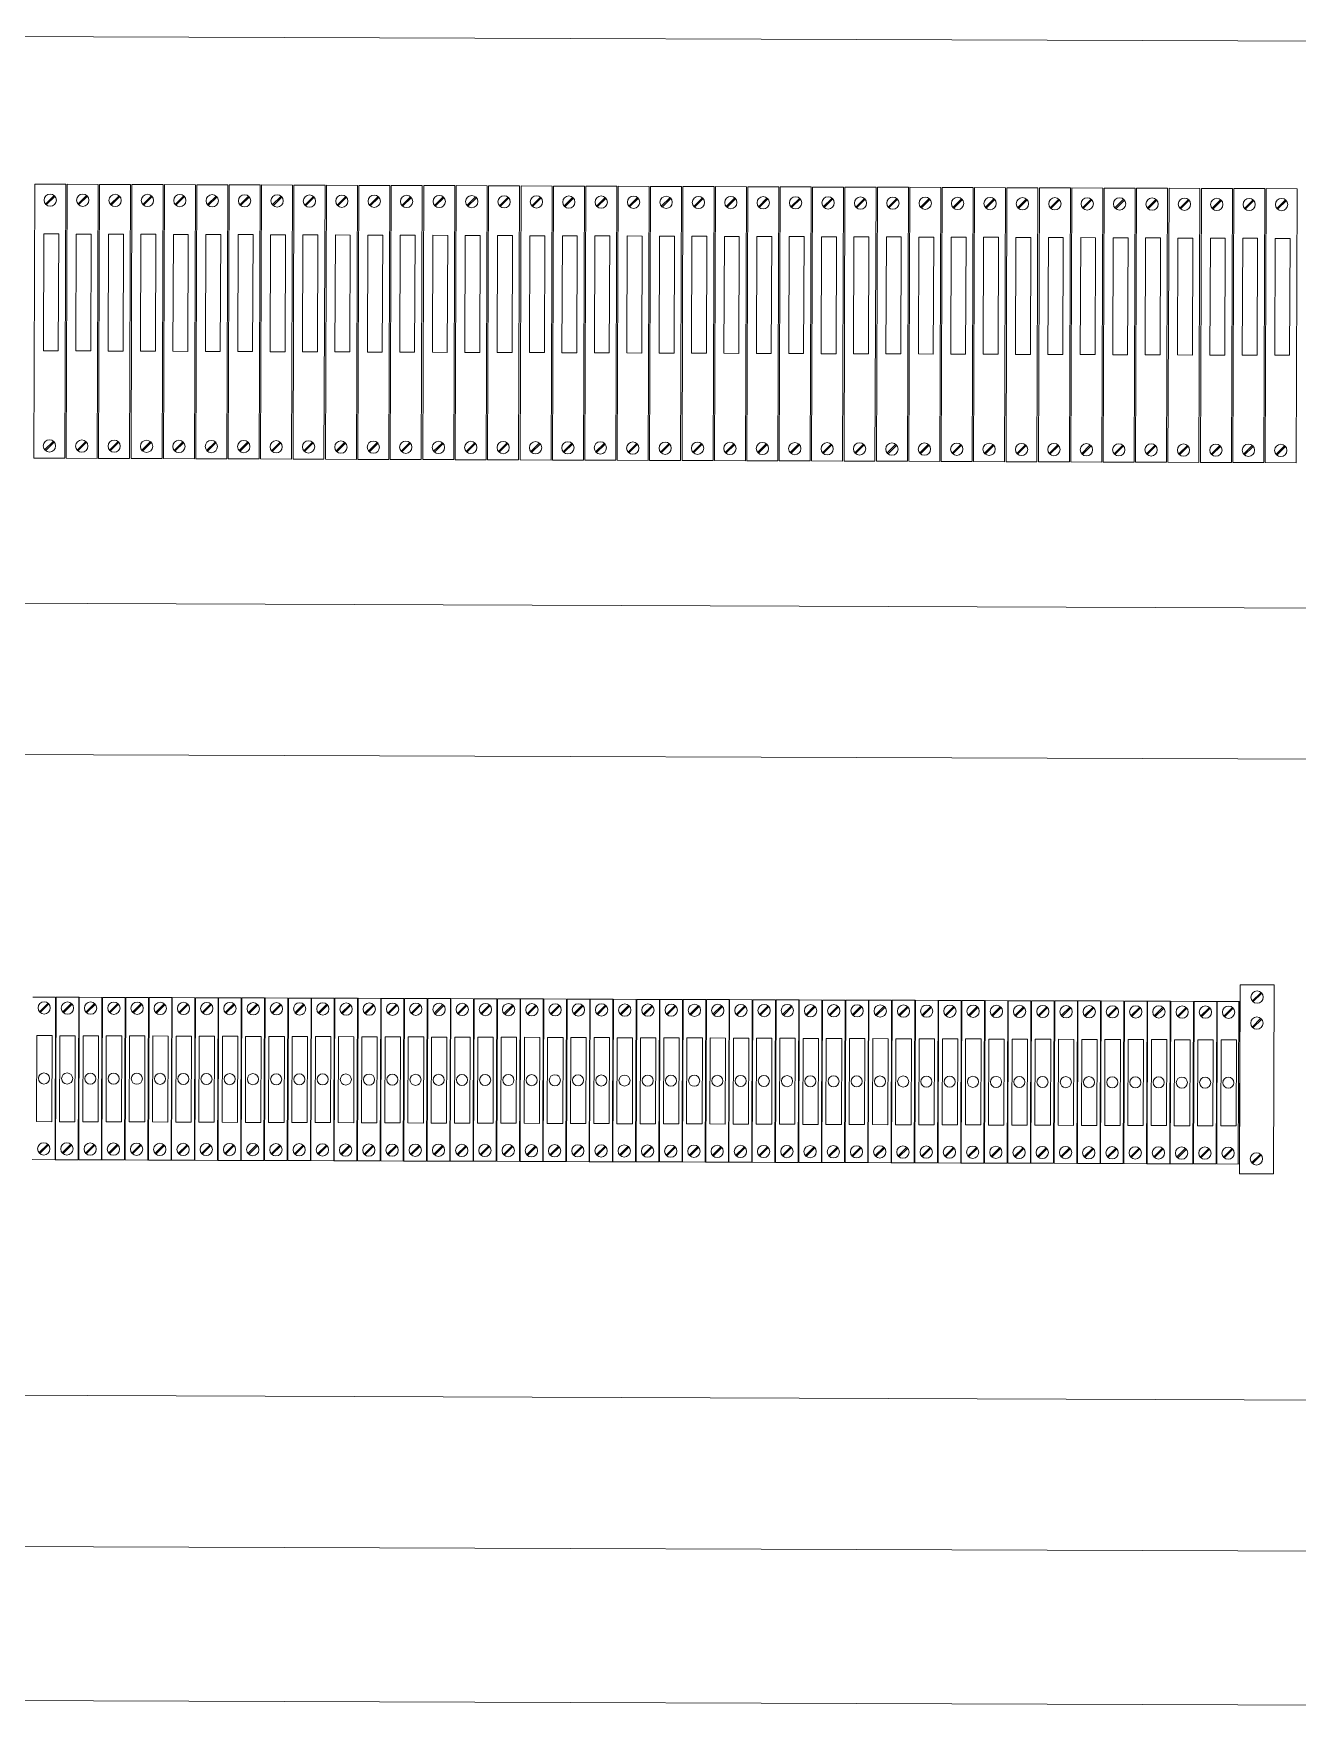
# Model space of a CAD drawing. Header units: millimetres. Extents: x 32721 to 103787, y 57624 to 127312.
# Drawn here: x 37923.9 to 38092.8, y 65146.8 to 65371.6 of the extents above; entities that cross this region are included whole.
import ezdxf

# ---------------------------------------------------------------- set-up
doc = ezdxf.new("R2010")
doc.units = ezdxf.units.MM
doc.header["$LTSCALE"] = 10
doc.layers.add('1轮廓实线层', color=7, linetype='Continuous', lineweight=18)

msp = doc.modelspace()

# ---------------------------------------------------------------- linework, layer by layer
at = {"layer": '1轮廓实线层'}
for p, q in [((38192.15, 65370.2), (37816.41, 65371.55)), ((37816.41, 65371.55), (38394.82, 65369.46)), ((38191.87, 65294.38), (37816.13, 65295.74)), ((38394.54, 65293.65), (37816.13, 65295.74)), ((38191.8, 65274.17), (37816.06, 65275.52)), ((37816.06, 65275.52), (38394.47, 65273.44)), ((38394.16, 65187.75), (37815.75, 65189.84)), ((38413.8, 65167.47), (37795.97, 65169.7)), ((37771.24, 65149.2), (38438.38, 65146.79))]:
    msp.add_line(p, q, dxfattribs=at)
at = {"layer": '1轮廓实线层', "lineweight": 13}
for p, q in [((37924.04, 65351.42), (37923.91, 65314.78)), ((37928.18, 65351.4), (37924.04, 65351.42)), ((37925.47, 65348.76), (37926.64, 65349.91)), ((37925.57, 65348.65), (37926.74, 65349.81)), ((37928.05, 65314.76), (37928.18, 65351.4)), ((37928.37, 65351.4), (37928.24, 65314.76)), ((37932.52, 65351.39), (37928.37, 65351.4)), ((37929.8, 65348.74), (37930.97, 65349.9)), ((37929.9, 65348.64), (37931.07, 65349.8)), ((37932.38, 65314.75), (37932.52, 65351.39)), ((37932.7, 65351.39), (37932.57, 65314.75)), ((37936.85, 65351.37), (37932.7, 65351.39)), ((37934.13, 65348.72), (37935.3, 65349.88)), ((37934.24, 65348.62), (37935.4, 65349.78)), ((37936.71, 65314.73), (37936.85, 65351.37)), ((37937.03, 65351.37), (37936.9, 65314.73)), ((37941.18, 65351.36), (37937.03, 65351.37)), ((37938.47, 65348.71), (37939.63, 65349.87)), ((37938.57, 65348.61), (37939.73, 65349.76)), ((37941.05, 65314.72), (37941.18, 65351.36)), ((37941.37, 65351.36), (37941.23, 65314.72)), ((37945.51, 65351.34), (37941.37, 65351.36)), ((37942.8, 65348.69), (37943.96, 65349.85)), ((37942.9, 65348.59), (37944.06, 65349.75)), ((37945.38, 65314.7), (37945.51, 65351.34)), ((37945.7, 65351.34), (37945.57, 65314.7)), ((37949.84, 65351.33), (37945.7, 65351.34)), ((37947.13, 65348.68), (37948.29, 65349.83)), ((37947.23, 65348.58), (37948.4, 65349.73)), ((37949.71, 65314.68), (37949.84, 65351.33)), ((37950.03, 65351.33), (37949.9, 65314.68)), ((37954.17, 65351.31), (37950.03, 65351.33)), ((37951.46, 65348.66), (37952.63, 65349.82)), ((37951.56, 65348.56), (37952.73, 65349.72)), ((37954.04, 65314.67), (37954.17, 65351.31)), ((37954.36, 65351.31), (37954.23, 65314.67)), ((37958.51, 65351.3), (37954.36, 65351.31)), ((37955.79, 65348.65), (37956.96, 65349.8)), ((37955.89, 65348.54), (37957.06, 65349.7)), ((37958.37, 65314.65), (37958.51, 65351.3)), ((37958.69, 65351.29), (37958.56, 65314.65)), ((37962.84, 65351.28), (37958.69, 65351.29)), ((37960.12, 65348.63), (37961.29, 65349.79)), ((37960.22, 65348.53), (37961.39, 65349.69)), ((37962.7, 65314.64), (37962.84, 65351.28)), ((37963.02, 65351.28), (37962.89, 65314.64)), ((37967.17, 65351.26), (37963.02, 65351.28)), ((37964.45, 65348.61), (37965.62, 65349.77)), ((37964.56, 65348.51), (37965.72, 65349.67)), ((37967.04, 65314.62), (37967.17, 65351.26)), ((37967.36, 65351.26), (37967.22, 65314.62)), ((37971.5, 65351.25), (37967.36, 65351.26)), ((37968.79, 65348.6), (37969.95, 65349.76)), ((37968.89, 65348.5), (37970.05, 65349.65)), ((37971.37, 65314.61), (37971.5, 65351.25)), ((37971.69, 65351.25), (37971.55, 65314.61)), ((37975.83, 65351.23), (37971.69, 65351.25)), ((37973.12, 65348.58), (37974.28, 65349.74)), ((37973.22, 65348.48), (37974.39, 65349.64)), ((37975.7, 65314.59), (37975.83, 65351.23)), ((37976.05, 65351.23), (37975.92, 65314.59)), ((37980.2, 65351.22), (37976.05, 65351.23)), ((37977.48, 65348.57), (37978.65, 65349.73)), ((37977.58, 65348.47), (37978.75, 65349.62)), ((37980.06, 65314.58), (37980.2, 65351.22)), ((37980.38, 65351.22), (37980.25, 65314.57)), ((37984.53, 65351.2), (37980.38, 65351.22)), ((37981.81, 65348.55), (37982.98, 65349.71)), ((37981.91, 65348.45), (37983.08, 65349.61)), ((37984.39, 65314.56), (37984.53, 65351.2)), ((37984.71, 65351.2), (37984.58, 65314.56)), ((37988.86, 65351.19), (37984.71, 65351.2)), ((37986.15, 65348.54), (37987.31, 65349.69)), ((37986.25, 65348.43), (37987.41, 65349.59)), ((37988.73, 65314.54), (37988.86, 65351.19)), ((37989.05, 65351.19), (37988.91, 65314.54)), ((37993.19, 65351.17), (37989.05, 65351.19)), ((37990.48, 65348.52), (37991.64, 65349.68)), ((37990.58, 65348.42), (37991.74, 65349.58)), ((37993.06, 65314.53), (37993.19, 65351.17)), ((37993.38, 65351.17), (37993.24, 65314.53)), ((37997.52, 65351.15), (37993.38, 65351.17)), ((37994.81, 65348.51), (37995.97, 65349.66)), ((37994.91, 65348.4), (37996.08, 65349.56)), ((37997.39, 65314.51), (37997.52, 65351.15)), ((37997.71, 65351.15), (37997.58, 65314.51)), ((38001.85, 65351.14), (37997.71, 65351.15)), ((37999.14, 65348.49), (38000.31, 65349.65)), ((37999.24, 65348.39), (38000.41, 65349.54)), ((38001.72, 65314.5), (38001.85, 65351.14)), ((38002.04, 65351.14), (38001.91, 65314.5)), ((38006.18, 65351.12), (38002.04, 65351.14)), ((38003.47, 65348.47), (38004.64, 65349.63)), ((38003.57, 65348.37), (38004.74, 65349.53)), ((38006.05, 65314.48), (38006.18, 65351.12)), ((38006.37, 65351.12), (38006.24, 65314.48)), ((38010.52, 65351.11), (38006.37, 65351.12)), ((38007.8, 65348.46), (38008.97, 65349.62)), ((38007.9, 65348.36), (38009.07, 65349.51)), ((38010.38, 65314.47), (38010.52, 65351.11)), ((38010.7, 65351.11), (38010.57, 65314.46)), ((38014.85, 65351.09), (38010.7, 65351.11)), ((38012.13, 65348.44), (38013.3, 65349.6)), ((38012.24, 65348.34), (38013.4, 65349.5)), ((38014.72, 65314.45), (38014.85, 65351.09)), ((38015.04, 65351.09), (38014.9, 65314.45)), ((38019.18, 65351.08), (38015.04, 65351.09)), ((38016.47, 65348.43), (38017.63, 65349.58)), ((38016.57, 65348.32), (38017.73, 65349.48)), ((38019.05, 65314.43), (38019.18, 65351.08)), ((38019.37, 65351.08), (38019.23, 65314.43)), ((38023.51, 65351.06), (38019.37, 65351.08)), ((38020.8, 65348.41), (38021.96, 65349.57)), ((38020.9, 65348.31), (38022.06, 65349.47)), ((38023.38, 65314.42), (38023.51, 65351.06)), ((38023.7, 65351.06), (38023.57, 65314.42)), ((38027.84, 65351.05), (38023.7, 65351.06)), ((38025.13, 65348.4), (38026.3, 65349.55)), ((38025.23, 65348.29), (38026.4, 65349.45)), ((38027.71, 65314.4), (38027.84, 65351.05)), ((38028.03, 65351.04), (38027.9, 65314.4)), ((38032.17, 65351.03), (38028.03, 65351.04)), ((38029.46, 65348.38), (38030.63, 65349.54)), ((38032.04, 65314.39), (38032.17, 65351.03)), ((38032.36, 65351.03), (38032.23, 65314.39)), ((38036.51, 65351.01), (38032.36, 65351.03)), ((38033.79, 65348.36), (38034.96, 65349.52)), ((38036.37, 65314.37), (38036.51, 65351.01)), ((38036.69, 65351.01), (38036.56, 65314.37)), ((38040.84, 65351), (38036.69, 65351.01)), ((38038.12, 65348.35), (38039.29, 65349.51)), ((38040.7, 65314.36), (38040.84, 65351)), ((38041.02, 65351), (38040.89, 65314.36)), ((38045.17, 65350.98), (38041.02, 65351)), ((38042.46, 65348.33), (38043.62, 65349.49)), ((38045.04, 65314.34), (38045.17, 65350.98)), ((38045.36, 65350.98), (38045.22, 65314.34)), ((38049.5, 65350.97), (38045.36, 65350.98)), ((38046.79, 65348.32), (38047.95, 65349.47)), ((38049.37, 65314.32), (38049.5, 65350.97)), ((38049.69, 65350.97), (38049.56, 65314.32)), ((38053.83, 65350.95), (38049.69, 65350.97)), ((38051.12, 65348.3), (38052.28, 65349.46)), ((38053.7, 65314.31), (38053.83, 65350.95)), ((38054.02, 65350.95), (38053.89, 65314.31)), ((38058.16, 65350.94), (38054.02, 65350.95)), ((38055.45, 65348.29), (38056.62, 65349.44)), ((38058.03, 65314.29), (38058.16, 65350.94)), ((38058.35, 65350.94), (38058.22, 65314.29)), ((38062.5, 65350.92), (38058.35, 65350.94)), ((38062.36, 65314.28), (38062.5, 65350.92)), ((38062.68, 65350.92), (38062.55, 65314.28)), ((38066.83, 65350.9), (38062.68, 65350.92)), ((38066.69, 65314.26), (38066.83, 65350.9)), ((38067.01, 65350.9), (38066.88, 65314.26)), ((38071.16, 65350.89), (38067.01, 65350.9)), ((38071.03, 65314.25), (38071.16, 65350.89)), ((38071.35, 65350.89), (38071.21, 65314.25)), ((38075.49, 65350.87), (38071.35, 65350.89)), ((38075.36, 65314.23), (38075.49, 65350.87)), ((38075.68, 65350.87), (38075.54, 65314.23)), ((38079.82, 65350.86), (38075.68, 65350.87)), ((38079.69, 65314.22), (38079.82, 65350.86)), ((38080.01, 65350.86), (38079.88, 65314.21)), ((38084.15, 65350.84), (38080.01, 65350.86)), ((38084.02, 65314.2), (38084.15, 65350.84)), ((38084.34, 65350.84), (38084.21, 65314.2)), ((38088.48, 65350.83), (38084.34, 65350.84)), ((38088.35, 65314.18), (38088.48, 65350.83)), ((38088.67, 65350.83), (38088.54, 65314.18)), ((38092.82, 65350.81), (38088.67, 65350.83)), ((38092.68, 65314.17), (38092.82, 65350.81)), ((38029.56, 65348.28), (38030.73, 65349.44)), ((38033.89, 65348.26), (38035.06, 65349.42)), ((38038.23, 65348.25), (38039.39, 65349.4)), ((38042.56, 65348.23), (38043.72, 65349.39)), ((38046.89, 65348.22), (38048.05, 65349.37)), ((38051.22, 65348.2), (38052.39, 65349.36)), ((38055.55, 65348.18), (38056.72, 65349.34)), ((38059.78, 65348.27), (38060.95, 65349.43)), ((38059.88, 65348.17), (38061.05, 65349.33)), ((38064.11, 65348.26), (38065.28, 65349.41)), ((38064.21, 65348.15), (38065.38, 65349.31)), ((38068.45, 65348.24), (38069.61, 65349.4)), ((38068.55, 65348.14), (38069.71, 65349.29)), ((38072.78, 65348.22), (38073.94, 65349.38)), ((38072.88, 65348.12), (38074.04, 65349.28)), ((38077.11, 65348.21), (38078.27, 65349.37)), ((38077.21, 65348.11), (38078.38, 65349.26)), ((38081.44, 65348.19), (38082.61, 65349.35)), ((38081.54, 65348.09), (38082.71, 65349.25)), ((38085.77, 65348.18), (38086.94, 65349.33)), ((38085.87, 65348.07), (38087.04, 65349.23)), ((38090.1, 65348.16), (38091.27, 65349.32)), ((38090.2, 65348.06), (38091.37, 65349.22)), ((37925.35, 65315.88), (37926.52, 65317.04)), ((37925.45, 65315.78), (37926.62, 65316.94)), ((37929.68, 65315.87), (37930.85, 65317.02)), ((37929.79, 65315.77), (37930.95, 65316.92)), ((37934.02, 65315.85), (37935.18, 65317.01)), ((37934.12, 65315.75), (37935.28, 65316.91)), ((37938.35, 65315.84), (37939.51, 65316.99)), ((37938.45, 65315.73), (37939.61, 65316.89)), ((37942.68, 65315.82), (37943.84, 65316.98)), ((37942.78, 65315.72), (37943.95, 65316.88)), ((37947.01, 65315.81), (37948.18, 65316.96)), ((37947.11, 65315.7), (37948.28, 65316.86)), ((37951.34, 65315.79), (37952.51, 65316.95)), ((37951.44, 65315.69), (37952.61, 65316.84)), ((37955.67, 65315.77), (37956.84, 65316.93)), ((37955.77, 65315.67), (37956.94, 65316.83)), ((37960, 65315.76), (37961.17, 65316.92)), ((37960.11, 65315.66), (37961.27, 65316.81)), ((37964.34, 65315.74), (37965.5, 65316.9)), ((37964.44, 65315.64), (37965.6, 65316.8)), ((37968.67, 65315.73), (37969.83, 65316.88)), ((37968.77, 65315.62), (37969.94, 65316.78)), ((37973, 65315.71), (37974.17, 65316.87)), ((37973.1, 65315.61), (37974.27, 65316.77)), ((37977.36, 65315.7), (37978.53, 65316.85)), ((37977.46, 65315.59), (37978.63, 65316.75)), ((37981.69, 65315.68), (37982.86, 65316.84)), ((37981.8, 65315.58), (37982.96, 65316.73)), ((37986.03, 65315.66), (37987.19, 65316.82)), ((37986.13, 65315.56), (37987.29, 65316.72)), ((37990.36, 65315.65), (37991.52, 65316.81)), ((37990.46, 65315.55), (37991.63, 65316.7)), ((37994.69, 65315.63), (37995.86, 65316.79)), ((37994.79, 65315.53), (37995.96, 65316.69)), ((37999.02, 65315.62), (38000.19, 65316.77)), ((37999.12, 65315.52), (38000.29, 65316.67)), ((38003.35, 65315.6), (38004.52, 65316.76)), ((38003.45, 65315.5), (38004.62, 65316.66)), ((38007.68, 65315.59), (38008.85, 65316.74)), ((38007.79, 65315.48), (38008.95, 65316.64)), ((38012.02, 65315.57), (38013.18, 65316.73)), ((38012.12, 65315.47), (38013.28, 65316.63)), ((38016.35, 65315.55), (38017.51, 65316.71)), ((38016.45, 65315.45), (38017.61, 65316.61)), ((38020.68, 65315.54), (38021.84, 65316.7)), ((38020.78, 65315.44), (38021.95, 65316.59)), ((38025.01, 65315.52), (38026.18, 65316.68)), ((38025.11, 65315.42), (38026.28, 65316.58)), ((38029.34, 65315.51), (38030.51, 65316.67)), ((38029.44, 65315.41), (38030.61, 65316.56)), ((38033.67, 65315.49), (38034.84, 65316.65)), ((38033.78, 65315.39), (38034.94, 65316.55)), ((38038.01, 65315.48), (38039.17, 65316.63)), ((38038.11, 65315.37), (38039.27, 65316.53)), ((38042.34, 65315.46), (38043.5, 65316.62)), ((38042.44, 65315.36), (38043.6, 65316.52)), ((38046.67, 65315.45), (38047.83, 65316.6)), ((38046.77, 65315.34), (38047.94, 65316.5)), ((38051, 65315.43), (38052.17, 65316.59)), ((38051.1, 65315.33), (38052.27, 65316.48)), ((38055.33, 65315.41), (38056.5, 65316.57)), ((38055.43, 65315.31), (38056.6, 65316.47)), ((38059.66, 65315.4), (38060.83, 65316.56)), ((38059.76, 65315.3), (38060.93, 65316.45)), ((38063.99, 65315.38), (38065.16, 65316.54)), ((38064.1, 65315.28), (38065.26, 65316.44)), ((38068.33, 65315.37), (38069.49, 65316.52)), ((38068.43, 65315.26), (38069.59, 65316.42)), ((38072.66, 65315.35), (38073.82, 65316.51)), ((38072.76, 65315.25), (38073.93, 65316.41)), ((38076.99, 65315.34), (38078.16, 65316.49)), ((38077.09, 65315.23), (38078.26, 65316.39)), ((38081.32, 65315.32), (38082.49, 65316.48)), ((38081.42, 65315.22), (38082.59, 65316.38)), ((38085.65, 65315.3), (38086.82, 65316.46)), ((38085.75, 65315.2), (38086.92, 65316.36)), ((38089.98, 65315.29), (38091.15, 65316.45)), ((38090.09, 65315.19), (38091.25, 65316.34)), ((37923.91, 65314.78), (37928.05, 65314.76)), ((37928.24, 65314.76), (37932.38, 65314.75)), ((37932.57, 65314.75), (37936.71, 65314.73)), ((37936.9, 65314.73), (37941.05, 65314.72)), ((37941.23, 65314.72), (37945.38, 65314.7)), ((37945.57, 65314.7), (37949.71, 65314.68)), ((37949.9, 65314.68), (37954.04, 65314.67)), ((37954.23, 65314.67), (37958.37, 65314.65)), ((37958.56, 65314.65), (37962.7, 65314.64)), ((37962.89, 65314.64), (37967.04, 65314.62)), ((37967.22, 65314.62), (37971.37, 65314.61)), ((37971.55, 65314.61), (37975.7, 65314.59)), ((37975.92, 65314.59), (37980.06, 65314.58)), ((37980.25, 65314.57), (37984.39, 65314.56)), ((37984.58, 65314.56), (37988.73, 65314.54)), ((37988.91, 65314.54), (37993.06, 65314.53)), ((37993.24, 65314.53), (37997.39, 65314.51)), ((37997.58, 65314.51), (38001.72, 65314.5)), ((38001.91, 65314.5), (38006.05, 65314.48)), ((38006.24, 65314.48), (38010.38, 65314.47)), ((38010.57, 65314.46), (38014.72, 65314.45)), ((38014.9, 65314.45), (38019.05, 65314.43)), ((38019.23, 65314.43), (38023.38, 65314.42)), ((38023.57, 65314.42), (38027.71, 65314.4)), ((38027.9, 65314.4), (38032.04, 65314.39)), ((38032.23, 65314.39), (38036.37, 65314.37)), ((38036.56, 65314.37), (38040.7, 65314.36)), ((38040.89, 65314.36), (38045.04, 65314.34)), ((38045.22, 65314.34), (38049.37, 65314.32)), ((38049.56, 65314.32), (38053.7, 65314.31)), ((38053.89, 65314.31), (38058.03, 65314.29)), ((38058.22, 65314.29), (38062.36, 65314.28)), ((38062.55, 65314.28), (38066.69, 65314.26)), ((38066.88, 65314.26), (38071.03, 65314.25)), ((38071.21, 65314.25), (38075.36, 65314.23)), ((38075.54, 65314.23), (38079.69, 65314.22)), ((38079.88, 65314.21), (38084.02, 65314.2)), ((38084.21, 65314.2), (38088.35, 65314.18)), ((38088.54, 65314.18), (38092.68, 65314.17)), ((38085.09, 65219.07), (38085.18, 65244.34)), ((38085.18, 65244.34), (38089.73, 65244.33)), ((38089.73, 65244.33), (38089.64, 65219.06)), ((37923.78, 65242.71), (37926.81, 65242.69)), ((37924.66, 65240.73), (37925.83, 65241.89)), ((37924.76, 65240.63), (37925.93, 65241.79)), ((37926.81, 65242.69), (37926.74, 65220.96)), ((37926.81, 65220.96), (37926.89, 65242.69)), ((37926.89, 65242.69), (37929.92, 65242.68)), ((37927.77, 65240.72), (37928.93, 65241.88)), ((37927.87, 65240.62), (37929.03, 65241.77)), ((37929.92, 65242.68), (37929.84, 65220.95)), ((37929.91, 65220.95), (37929.99, 65242.68)), ((37929.99, 65242.68), (37933.02, 65242.67)), ((37930.87, 65240.71), (37932.04, 65241.87)), ((37930.97, 65240.61), (37932.14, 65241.76)), ((37933.02, 65242.67), (37932.95, 65220.94)), ((37933.02, 65220.94), (37933.1, 65242.67)), ((37933.1, 65242.67), (37936.13, 65242.66)), ((37933.98, 65240.7), (37935.14, 65241.85)), ((37934.08, 65240.59), (37935.24, 65241.75)), ((37936.13, 65242.66), (37936.05, 65220.93)), ((37936.12, 65220.93), (37936.2, 65242.66)), ((37936.2, 65242.66), (37939.23, 65242.65)), ((37937.08, 65240.69), (37938.25, 65241.84)), ((37937.18, 65240.58), (37938.35, 65241.74)), ((37939.23, 65242.65), (37939.16, 65220.92)), ((37939.23, 65220.92), (37939.31, 65242.65)), ((37939.31, 65242.65), (37942.34, 65242.64)), ((37940.19, 65240.67), (37941.35, 65241.83)), ((37940.29, 65240.57), (37941.45, 65241.73)), ((37942.34, 65242.64), (37942.26, 65220.91)), ((37942.33, 65220.91), (37942.41, 65242.64)), ((37942.41, 65242.64), (37945.44, 65242.63)), ((37943.29, 65240.66), (37944.46, 65241.82)), ((37943.39, 65240.56), (37944.56, 65241.72)), ((37945.44, 65242.63), (37945.37, 65220.89)), ((37945.44, 65220.89), (37945.52, 65242.63)), ((37945.52, 65242.63), (37948.55, 65242.62)), ((37946.4, 65240.65), (37947.56, 65241.81)), ((37946.5, 65240.55), (37947.66, 65241.71)), ((37948.55, 65242.62), (37948.47, 65220.88)), ((37948.54, 65220.88), (37948.62, 65242.62)), ((37948.62, 65242.62), (37951.65, 65242.6)), ((37949.5, 65240.64), (37950.67, 65241.8)), ((37949.6, 65240.54), (37950.77, 65241.7)), ((37951.65, 65242.6), (37951.58, 65220.87)), ((37951.65, 65220.87), (37951.73, 65242.6)), ((37951.73, 65242.6), (37954.76, 65242.59)), ((37952.61, 65240.63), (37953.77, 65241.79)), ((37952.71, 65240.53), (37953.87, 65241.68)), ((37954.76, 65242.59), (37954.68, 65220.86)), ((37954.75, 65220.86), (37954.83, 65242.59)), ((37954.83, 65242.59), (37957.86, 65242.58)), ((37955.71, 65240.62), (37956.88, 65241.78)), ((37955.81, 65240.52), (37956.98, 65241.67)), ((37957.86, 65242.58), (37957.79, 65220.85)), ((37957.86, 65220.85), (37957.94, 65242.58)), ((37957.94, 65242.58), (37960.97, 65242.57)), ((37958.81, 65240.61), (37959.98, 65241.76)), ((37958.92, 65240.5), (37960.08, 65241.66)), ((37960.97, 65242.57), (37960.89, 65220.84)), ((37960.96, 65220.84), (37961.04, 65242.57)), ((37960.96, 65220.84), (37961.04, 65242.57)), ((37961.04, 65242.57), (37964.07, 65242.56)), ((37961.92, 65240.6), (37963.09, 65241.75)), ((37962.02, 65240.49), (37963.19, 65241.65)), ((37964.07, 65242.56), (37964, 65220.83)), ((37964.07, 65220.83), (37964.15, 65242.56)), ((37964.15, 65242.56), (37967.18, 65242.55)), ((37965.02, 65240.58), (37966.19, 65241.74)), ((37965.13, 65240.48), (37966.29, 65241.64)), ((37967.18, 65242.55), (37967.1, 65220.82)), ((37967.17, 65220.82), (37967.25, 65242.55)), ((37967.25, 65242.55), (37970.28, 65242.54)), ((37968.13, 65240.57), (37969.3, 65241.73)), ((37968.23, 65240.47), (37969.4, 65241.63)), ((37970.28, 65242.54), (37970.21, 65220.8)), ((37970.28, 65220.8), (37970.36, 65242.54)), ((37970.36, 65242.54), (37973.39, 65242.53)), ((37971.23, 65240.56), (37972.4, 65241.72)), ((37971.34, 65240.46), (37972.5, 65241.62)), ((37973.39, 65242.53), (37973.31, 65220.79)), ((37973.38, 65220.79), (37973.46, 65242.53)), ((37973.46, 65242.53), (37976.49, 65242.51)), ((37974.34, 65240.55), (37975.51, 65241.71)), ((37974.44, 65240.45), (37975.61, 65241.61)), ((37976.49, 65242.51), (37976.42, 65220.78)), ((37976.49, 65220.78), (37976.57, 65242.51)), ((37976.57, 65242.51), (37979.6, 65242.5)), ((37977.44, 65240.54), (37978.61, 65241.7)), ((37977.55, 65240.44), (37978.71, 65241.59)), ((37979.6, 65242.5), (37979.52, 65220.77)), ((37979.59, 65220.77), (37979.67, 65242.5)), ((37979.67, 65242.5), (37982.7, 65242.49)), ((37980.55, 65240.53), (37981.72, 65241.69)), ((37980.65, 65240.43), (37981.82, 65241.58)), ((37982.7, 65242.49), (37982.63, 65220.76)), ((37982.7, 65220.76), (37982.78, 65242.49)), ((37982.78, 65242.49), (37985.81, 65242.48)), ((37983.65, 65240.52), (37984.82, 65241.67)), ((37983.76, 65240.41), (37984.92, 65241.57)), ((37985.81, 65242.48), (37985.73, 65220.75)), ((37985.8, 65220.75), (37985.88, 65242.48)), ((37985.88, 65242.48), (37988.91, 65242.47)), ((37986.76, 65240.51), (37987.93, 65241.66)), ((37986.86, 65240.4), (37988.03, 65241.56)), ((37988.91, 65242.47), (37988.84, 65220.74)), ((37988.91, 65220.74), (37988.99, 65242.47)), ((37988.99, 65242.47), (37992.02, 65242.46)), ((37989.86, 65240.49), (37991.03, 65241.65)), ((37992.02, 65242.46), (37991.94, 65220.73)), ((37992.01, 65220.73), (37992.09, 65242.46)), ((37992.09, 65242.46), (37995.12, 65242.45)), ((37992.97, 65240.48), (37994.14, 65241.64)), ((37995.12, 65242.45), (37995.05, 65220.71)), ((37995.12, 65220.71), (37995.2, 65242.45)), ((37995.2, 65242.45), (37998.23, 65242.44)), ((37996.07, 65240.47), (37997.24, 65241.63)), ((37998.23, 65242.44), (37998.15, 65220.7)), ((37998.22, 65220.7), (37998.3, 65242.44)), ((37998.3, 65242.44), (38001.33, 65242.43)), ((37999.18, 65240.46), (38000.35, 65241.62)), ((38001.33, 65242.43), (38001.26, 65220.69)), ((38001.33, 65220.69), (38001.41, 65242.42)), ((38001.41, 65242.42), (38004.44, 65242.41)), ((38002.28, 65240.45), (38003.45, 65241.61)), ((38004.44, 65242.41), (38004.36, 65220.68)), ((38004.43, 65220.68), (38004.51, 65242.41)), ((38004.51, 65242.41), (38007.54, 65242.4)), ((38005.39, 65240.44), (38006.56, 65241.6)), ((38007.54, 65242.4), (38007.47, 65220.67)), ((38007.54, 65220.67), (38007.62, 65242.4)), ((38007.62, 65242.4), (38010.65, 65242.39)), ((38008.49, 65240.43), (38009.66, 65241.58)), ((38010.65, 65242.39), (38010.57, 65220.66)), ((38010.64, 65220.66), (38010.72, 65242.39)), ((38010.72, 65242.39), (38013.75, 65242.38)), ((38011.6, 65240.42), (38012.77, 65241.57)), ((38013.75, 65242.38), (38013.68, 65220.65)), ((38013.75, 65220.65), (38013.83, 65242.38)), ((38013.83, 65242.38), (38016.86, 65242.37)), ((38014.7, 65240.41), (38015.87, 65241.56)), ((38016.86, 65242.37), (38016.78, 65220.64)), ((38016.85, 65220.64), (38016.93, 65242.37)), ((38016.93, 65242.37), (38019.96, 65242.36)), ((38019.96, 65242.36), (38019.89, 65220.63)), ((38019.96, 65220.62), (38020.04, 65242.36)), ((38020.04, 65242.36), (38023.07, 65242.35)), ((38023.07, 65242.35), (38022.99, 65220.61)), ((38023.06, 65220.61), (38023.14, 65242.35)), ((38023.06, 65220.61), (38023.14, 65242.35)), ((38023.14, 65242.35), (38026.17, 65242.34)), ((38026.17, 65242.34), (38026.1, 65220.6)), ((38026.17, 65220.6), (38026.25, 65242.34)), ((38026.25, 65242.34), (38029.28, 65242.32)), ((38029.28, 65242.32), (38029.2, 65220.59)), ((38029.27, 65220.59), (38029.35, 65242.32)), ((38029.35, 65242.32), (38032.38, 65242.31)), ((38032.38, 65242.31), (38032.31, 65220.58)), ((38032.38, 65220.58), (38032.46, 65242.31)), ((38032.46, 65242.31), (38035.49, 65242.3)), ((38035.49, 65242.3), (38035.41, 65220.57)), ((38035.48, 65220.57), (38035.56, 65242.3)), ((38035.56, 65242.3), (38038.59, 65242.29)), ((38038.59, 65242.29), (38038.52, 65220.56)), ((38038.59, 65220.56), (38038.67, 65242.29)), ((38038.67, 65242.29), (38041.7, 65242.28)), ((38041.7, 65242.28), (38041.62, 65220.55)), ((38041.69, 65220.55), (38041.77, 65242.28)), ((38041.77, 65242.28), (38044.8, 65242.27)), ((38044.8, 65242.27), (38044.73, 65220.54)), ((38044.8, 65220.54), (38044.88, 65242.27)), ((38044.88, 65242.27), (38047.91, 65242.26)), ((38047.91, 65242.26), (38047.83, 65220.52)), ((38047.9, 65220.52), (38047.98, 65242.26)), ((38047.98, 65242.26), (38051.01, 65242.25)), ((38051.01, 65242.25), (38050.94, 65220.51)), ((38051.01, 65220.51), (38051.09, 65242.25)), ((38051.09, 65242.25), (38054.12, 65242.23)), ((38054.12, 65242.23), (38054.04, 65220.5)), ((38054.11, 65220.5), (38054.19, 65242.23)), ((38054.19, 65242.23), (38057.22, 65242.22)), ((38057.22, 65242.22), (38057.15, 65220.49)), ((38057.22, 65220.49), (38057.3, 65242.22)), ((38057.3, 65242.22), (38060.33, 65242.21)), ((38060.33, 65242.21), (38060.25, 65220.48)), ((38060.32, 65220.48), (38060.4, 65242.21)), ((38060.4, 65242.21), (38063.43, 65242.2)), ((38063.43, 65242.2), (38063.36, 65220.47)), ((38063.43, 65220.47), (38063.51, 65242.2)), ((38063.51, 65242.2), (38066.54, 65242.19)), ((38066.54, 65242.19), (38066.46, 65220.46)), ((38066.53, 65220.46), (38066.61, 65242.19)), ((38066.61, 65242.19), (38069.64, 65242.18)), ((38069.64, 65242.18), (38069.57, 65220.45)), ((38069.64, 65220.45), (38069.72, 65242.18)), ((38069.72, 65242.18), (38072.75, 65242.17)), ((38072.75, 65242.17), (38072.67, 65220.43)), ((38072.74, 65220.43), (38072.82, 65242.17)), ((38072.82, 65242.17), (38075.85, 65242.16)), ((38075.85, 65242.16), (38075.78, 65220.42)), ((38075.85, 65220.42), (38075.93, 65242.16)), ((38075.93, 65242.16), (38078.96, 65242.14)), ((38078.96, 65242.14), (38078.88, 65220.41)), ((38078.95, 65220.41), (38079.03, 65242.14)), ((38079.03, 65242.14), (38082.06, 65242.13)), ((38082.06, 65242.13), (38081.99, 65220.4)), ((38082.06, 65220.4), (38082.14, 65242.13)), ((38082.14, 65242.13), (38085.17, 65242.12)), ((38084.92, 65220.39), (38085, 65242.12)), ((38085.17, 65242.12), (38085.09, 65220.39)), ((38086.81, 65242.18), (38087.98, 65243.34)), ((38086.91, 65242.08), (38088.08, 65243.24)), ((37989.97, 65240.39), (37991.13, 65241.55)), ((37993.07, 65240.38), (37994.24, 65241.54)), ((37996.18, 65240.37), (37997.34, 65241.53)), ((37999.28, 65240.36), (38000.45, 65241.52)), ((38002.39, 65240.35), (38003.55, 65241.51)), ((38005.49, 65240.34), (38006.66, 65241.49)), ((38008.6, 65240.33), (38009.76, 65241.48)), ((38011.7, 65240.31), (38012.87, 65241.47)), ((38014.81, 65240.3), (38015.97, 65241.46)), ((38017.81, 65240.39), (38018.98, 65241.55)), ((38017.91, 65240.29), (38019.08, 65241.45)), ((38020.91, 65240.38), (38022.08, 65241.54)), ((38021.02, 65240.28), (38022.18, 65241.44)), ((38024.02, 65240.37), (38025.19, 65241.53)), ((38024.12, 65240.27), (38025.29, 65241.43)), ((38027.12, 65240.36), (38028.29, 65241.52)), ((38027.23, 65240.26), (38028.39, 65241.42)), ((38030.23, 65240.35), (38031.4, 65241.51)), ((38030.33, 65240.25), (38031.5, 65241.4)), ((38033.33, 65240.34), (38034.5, 65241.5)), ((38033.44, 65240.24), (38034.6, 65241.39)), ((38036.44, 65240.33), (38037.61, 65241.48)), ((38036.54, 65240.22), (38037.71, 65241.38)), ((38039.54, 65240.32), (38040.71, 65241.47)), ((38039.65, 65240.21), (38040.81, 65241.37)), ((38042.65, 65240.3), (38043.82, 65241.46)), ((38042.75, 65240.2), (38043.92, 65241.36)), ((38045.75, 65240.29), (38046.92, 65241.45)), ((38045.86, 65240.19), (38047.02, 65241.35)), ((38048.86, 65240.28), (38050.03, 65241.44)), ((38048.96, 65240.18), (38050.13, 65241.34)), ((38051.96, 65240.27), (38053.13, 65241.43)), ((38052.07, 65240.17), (38053.23, 65241.33)), ((38055.07, 65240.26), (38056.24, 65241.42)), ((38055.17, 65240.16), (38056.34, 65241.31)), ((38058.17, 65240.25), (38059.34, 65241.41)), ((38058.28, 65240.15), (38059.44, 65241.3)), ((38061.28, 65240.24), (38062.45, 65241.39)), ((38061.38, 65240.13), (38062.55, 65241.29)), ((38064.38, 65240.23), (38065.55, 65241.38)), ((38064.49, 65240.12), (38065.65, 65241.28)), ((38067.49, 65240.21), (38068.66, 65241.37)), ((38067.59, 65240.11), (38068.76, 65241.27)), ((38070.59, 65240.2), (38071.76, 65241.36)), ((38070.7, 65240.1), (38071.86, 65241.26)), ((38073.7, 65240.19), (38074.87, 65241.35)), ((38073.8, 65240.09), (38074.97, 65241.25)), ((38076.8, 65240.18), (38077.97, 65241.34)), ((38076.91, 65240.08), (38078.07, 65241.24)), ((38079.91, 65240.17), (38081.08, 65241.33)), ((38080.01, 65240.07), (38081.18, 65241.22)), ((38083.01, 65240.16), (38084.18, 65241.32)), ((38083.12, 65240.06), (38084.28, 65241.21)), ((38086.8, 65238.71), (38087.97, 65239.87)), ((38086.9, 65238.61), (38088.07, 65239.76)), ((37924.59, 65221.88), (37925.76, 65223.04)), ((37924.69, 65221.78), (37925.86, 65222.94)), ((37927.7, 65221.87), (37928.86, 65223.03)), ((37927.8, 65221.77), (37928.96, 65222.92)), ((37930.8, 65221.86), (37931.97, 65223.02)), ((37930.9, 65221.76), (37932.07, 65222.91)), ((37933.91, 65221.85), (37935.07, 65223)), ((37934.01, 65221.75), (37935.17, 65222.9)), ((37937.01, 65221.84), (37938.18, 65222.99)), ((37937.11, 65221.73), (37938.28, 65222.89)), ((37940.12, 65221.82), (37941.28, 65222.98)), ((37940.22, 65221.72), (37941.38, 65222.88)), ((37943.22, 65221.81), (37944.39, 65222.97)), ((37943.32, 65221.71), (37944.49, 65222.87)), ((37946.33, 65221.8), (37947.49, 65222.96)), ((37946.43, 65221.7), (37947.59, 65222.86)), ((37949.43, 65221.79), (37950.6, 65222.95)), ((37949.53, 65221.69), (37950.7, 65222.85)), ((37952.54, 65221.78), (37953.7, 65222.94)), ((37952.64, 65221.68), (37953.8, 65222.84)), ((37955.64, 65221.77), (37956.81, 65222.93)), ((37955.74, 65221.67), (37956.91, 65222.82)), ((37958.75, 65221.76), (37959.91, 65222.91)), ((37958.85, 65221.66), (37960.01, 65222.81)), ((37961.85, 65221.75), (37963.02, 65222.9)), ((37961.95, 65221.64), (37963.12, 65222.8)), ((37964.96, 65221.74), (37966.12, 65222.89)), ((37965.06, 65221.63), (37966.22, 65222.79)), ((37968.06, 65221.72), (37969.23, 65222.88)), ((37968.16, 65221.62), (37969.33, 65222.78)), ((37971.17, 65221.71), (37972.33, 65222.87)), ((37971.27, 65221.61), (37972.43, 65222.77)), ((37974.27, 65221.7), (37975.44, 65222.86)), ((37974.37, 65221.6), (37975.54, 65222.76)), ((37977.38, 65221.69), (37978.54, 65222.85)), ((37977.48, 65221.59), (37978.64, 65222.75)), ((37980.48, 65221.68), (37981.65, 65222.84)), ((37980.58, 65221.58), (37981.75, 65222.73)), ((37983.59, 65221.67), (37984.75, 65222.83)), ((37983.69, 65221.57), (37984.85, 65222.72)), ((37986.69, 65221.66), (37987.86, 65222.81)), ((37986.79, 65221.55), (37987.96, 65222.71)), ((37989.8, 65221.65), (37990.96, 65222.8)), ((37989.9, 65221.54), (37991.06, 65222.7)), ((37992.9, 65221.63), (37994.07, 65222.79)), ((37993, 65221.53), (37994.17, 65222.69)), ((37996.01, 65221.62), (37997.17, 65222.78)), ((37996.11, 65221.52), (37997.27, 65222.68)), ((37999.11, 65221.61), (38000.28, 65222.77)), ((37999.21, 65221.51), (38000.38, 65222.67)), ((38002.22, 65221.6), (38003.38, 65222.76)), ((38002.32, 65221.5), (38003.48, 65222.66)), ((38005.32, 65221.59), (38006.49, 65222.75)), ((38005.42, 65221.49), (38006.59, 65222.64)), ((38008.43, 65221.58), (38009.59, 65222.74)), ((38008.53, 65221.48), (38009.69, 65222.63)), ((38011.53, 65221.57), (38012.7, 65222.72)), ((38011.63, 65221.46), (38012.8, 65222.62)), ((38014.64, 65221.56), (38015.8, 65222.71)), ((38014.74, 65221.45), (38015.9, 65222.61)), ((38017.74, 65221.54), (38018.91, 65222.7)), ((38017.84, 65221.44), (38019.01, 65222.6)), ((38020.85, 65221.53), (38022.01, 65222.69)), ((38020.95, 65221.43), (38022.11, 65222.59)), ((38023.95, 65221.52), (38025.12, 65222.68)), ((38024.05, 65221.42), (38025.22, 65222.58)), ((38027.06, 65221.51), (38028.22, 65222.67)), ((38027.16, 65221.41), (38028.32, 65222.57)), ((38030.16, 65221.5), (38031.33, 65222.66)), ((38030.26, 65221.4), (38031.43, 65222.55)), ((38033.27, 65221.49), (38034.43, 65222.65)), ((38033.37, 65221.39), (38034.53, 65222.54)), ((38036.37, 65221.48), (38037.54, 65222.63)), ((38036.47, 65221.38), (38037.64, 65222.53)), ((38039.48, 65221.47), (38040.64, 65222.62)), ((38039.58, 65221.36), (38040.74, 65222.52)), ((38042.58, 65221.45), (38043.75, 65222.61)), ((38042.68, 65221.35), (38043.85, 65222.51)), ((38045.69, 65221.44), (38046.85, 65222.6)), ((38045.79, 65221.34), (38046.95, 65222.5)), ((38048.79, 65221.43), (38049.96, 65222.59)), ((38048.89, 65221.33), (38050.06, 65222.49)), ((38051.9, 65221.42), (38053.06, 65222.58)), ((38052, 65221.32), (38053.16, 65222.48)), ((38055, 65221.41), (38056.17, 65222.57)), ((38055.1, 65221.31), (38056.27, 65222.47)), ((38058.11, 65221.4), (38059.27, 65222.56)), ((38058.21, 65221.3), (38059.37, 65222.45)), ((38061.21, 65221.39), (38062.38, 65222.55)), ((38061.31, 65221.29), (38062.48, 65222.44)), ((38064.32, 65221.38), (38065.48, 65222.53)), ((38064.42, 65221.27), (38065.58, 65222.43)), ((38067.42, 65221.37), (38068.59, 65222.52)), ((38067.52, 65221.26), (38068.69, 65222.42)), ((38070.53, 65221.35), (38071.69, 65222.51)), ((38070.63, 65221.25), (38071.79, 65222.41)), ((38073.63, 65221.34), (38074.8, 65222.5)), ((38073.73, 65221.24), (38074.9, 65222.4)), ((38076.74, 65221.33), (38077.9, 65222.49)), ((38076.84, 65221.23), (38078, 65222.39)), ((38079.84, 65221.32), (38081.01, 65222.48)), ((38079.94, 65221.22), (38081.11, 65222.38)), ((38082.95, 65221.31), (38084.11, 65222.47)), ((38083.05, 65221.21), (38084.21, 65222.36)), ((38086.73, 65220.54), (38087.9, 65221.7)), ((38086.84, 65220.44), (38088, 65221.6)), ((37926.74, 65220.96), (37923.7, 65220.97)), ((37929.84, 65220.95), (37926.81, 65220.96)), ((37932.95, 65220.94), (37929.91, 65220.95)), ((37936.05, 65220.93), (37933.02, 65220.94)), ((37939.16, 65220.92), (37936.12, 65220.93)), ((37942.26, 65220.91), (37939.23, 65220.92)), ((37945.37, 65220.89), (37942.33, 65220.91)), ((37948.47, 65220.88), (37945.44, 65220.89)), ((37951.58, 65220.87), (37948.54, 65220.88)), ((37954.68, 65220.86), (37951.65, 65220.87)), ((37957.79, 65220.85), (37954.75, 65220.86)), ((37960.89, 65220.84), (37957.86, 65220.85)), ((37964, 65220.83), (37960.96, 65220.84)), ((37967.1, 65220.82), (37964.07, 65220.83)), ((37970.21, 65220.8), (37967.17, 65220.82)), ((37973.31, 65220.79), (37970.28, 65220.8)), ((37976.42, 65220.78), (37973.38, 65220.79)), ((37979.52, 65220.77), (37976.49, 65220.78)), ((37982.63, 65220.76), (37979.59, 65220.77)), ((37985.73, 65220.75), (37982.7, 65220.76)), ((37988.84, 65220.74), (37985.8, 65220.75)), ((37991.94, 65220.73), (37988.91, 65220.74)), ((37995.05, 65220.71), (37992.01, 65220.73)), ((37998.15, 65220.7), (37995.12, 65220.71)), ((38001.26, 65220.69), (37998.22, 65220.7)), ((38004.36, 65220.68), (38001.33, 65220.69)), ((38007.47, 65220.67), (38004.43, 65220.68)), ((38010.57, 65220.66), (38007.54, 65220.67)), ((38013.68, 65220.65), (38010.64, 65220.66)), ((38016.78, 65220.64), (38013.75, 65220.65)), ((38019.89, 65220.63), (38016.85, 65220.64)), ((38022.99, 65220.61), (38019.96, 65220.62)), ((38026.1, 65220.6), (38023.06, 65220.61)), ((38029.2, 65220.59), (38026.17, 65220.6)), ((38032.31, 65220.58), (38029.27, 65220.59)), ((38035.41, 65220.57), (38032.38, 65220.58)), ((38038.52, 65220.56), (38035.48, 65220.57)), ((38041.62, 65220.55), (38038.59, 65220.56)), ((38044.73, 65220.54), (38041.69, 65220.55)), ((38047.83, 65220.52), (38044.8, 65220.54)), ((38050.94, 65220.51), (38047.9, 65220.52)), ((38054.04, 65220.5), (38051.01, 65220.51)), ((38057.15, 65220.49), (38054.11, 65220.5)), ((38060.25, 65220.48), (38057.22, 65220.49)), ((38063.36, 65220.47), (38060.32, 65220.48)), ((38066.46, 65220.46), (38063.43, 65220.47)), ((38069.57, 65220.45), (38066.53, 65220.46)), ((38072.67, 65220.43), (38069.64, 65220.45)), ((38075.78, 65220.42), (38072.74, 65220.43)), ((38078.88, 65220.41), (38075.85, 65220.42)), ((38081.99, 65220.4), (38078.95, 65220.41)), ((38085.09, 65220.39), (38082.06, 65220.4)), ((38089.64, 65219.06), (38085.09, 65219.07))]:
    msp.add_line(p, q, dxfattribs=at)
for points in [[(37925.24, 65344.77), (37927.23, 65344.76), (37927.18, 65329.12), (37925.18, 65329.13)], [(37929.57, 65344.75), (37931.56, 65344.75), (37931.51, 65329.11), (37929.51, 65329.11)], [(37933.9, 65344.74), (37935.89, 65344.73), (37935.84, 65329.09), (37933.84, 65329.1)], [(37938.23, 65344.72), (37940.23, 65344.72), (37940.17, 65329.07), (37938.18, 65329.08)], [(37942.56, 65344.71), (37944.56, 65344.7), (37944.5, 65329.06), (37942.51, 65329.07)], [(37946.9, 65344.69), (37948.89, 65344.68), (37948.83, 65329.04), (37946.84, 65329.05)], [(37951.23, 65344.68), (37953.22, 65344.67), (37953.16, 65329.03), (37951.17, 65329.04)], [(37955.56, 65344.66), (37957.55, 65344.65), (37957.5, 65329.01), (37955.5, 65329.02)], [(37959.89, 65344.64), (37961.88, 65344.64), (37961.83, 65329), (37959.83, 65329)], [(37964.22, 65344.63), (37966.22, 65344.62), (37966.16, 65328.98), (37964.17, 65328.99)], [(37968.55, 65344.61), (37970.55, 65344.61), (37970.49, 65328.97), (37968.5, 65328.97)], [(37972.89, 65344.6), (37974.88, 65344.59), (37974.82, 65328.95), (37972.83, 65328.96)], [(37977.25, 65344.58), (37979.24, 65344.57), (37979.19, 65328.93), (37977.19, 65328.94)], [(37981.58, 65344.57), (37983.57, 65344.56), (37983.52, 65328.92), (37981.52, 65328.93)], [(37985.91, 65344.55), (37987.91, 65344.54), (37987.85, 65328.9), (37985.86, 65328.91)], [(37990.24, 65344.53), (37992.24, 65344.53), (37992.18, 65328.89), (37990.19, 65328.89)], [(37994.58, 65344.52), (37996.57, 65344.51), (37996.51, 65328.87), (37994.52, 65328.88)], [(37998.91, 65344.5), (38000.9, 65344.5), (38000.84, 65328.86), (37998.85, 65328.86)], [(38003.24, 65344.49), (38005.23, 65344.48), (38005.18, 65328.84), (38003.18, 65328.85)], [(38007.57, 65344.47), (38009.56, 65344.46), (38009.51, 65328.82), (38007.51, 65328.83)], [(38011.9, 65344.46), (38013.9, 65344.45), (38013.84, 65328.81), (38011.85, 65328.82)], [(38016.23, 65344.44), (38018.23, 65344.43), (38018.17, 65328.79), (38016.18, 65328.8)], [(38020.56, 65344.43), (38022.56, 65344.42), (38022.5, 65328.78), (38020.51, 65328.78)], [(38024.9, 65344.41), (38026.89, 65344.4), (38026.83, 65328.76), (38024.84, 65328.77)], [(38029.23, 65344.39), (38031.22, 65344.39), (38031.17, 65328.75), (38029.17, 65328.75)], [(38033.56, 65344.38), (38035.55, 65344.37), (38035.5, 65328.73), (38033.5, 65328.74)], [(38037.89, 65344.36), (38039.88, 65344.36), (38039.83, 65328.72), (38037.83, 65328.72)], [(38042.22, 65344.35), (38044.22, 65344.34), (38044.16, 65328.7), (38042.17, 65328.71)], [(38046.55, 65344.33), (38048.55, 65344.32), (38048.49, 65328.68), (38046.5, 65328.69)], [(38050.89, 65344.32), (38052.88, 65344.31), (38052.82, 65328.67), (38050.83, 65328.68)], [(38055.22, 65344.3), (38057.21, 65344.29), (38057.15, 65328.65), (38055.16, 65328.66)], [(38059.55, 65344.28), (38061.54, 65344.28), (38061.49, 65328.64), (38059.49, 65328.64)], [(38063.88, 65344.27), (38065.87, 65344.26), (38065.82, 65328.62), (38063.82, 65328.63)], [(38068.21, 65344.25), (38070.21, 65344.25), (38070.15, 65328.61), (38068.16, 65328.61)], [(38072.54, 65344.24), (38074.54, 65344.23), (38074.48, 65328.59), (38072.49, 65328.6)], [(38076.88, 65344.22), (38078.87, 65344.21), (38078.81, 65328.57), (38076.82, 65328.58)], [(38081.21, 65344.21), (38083.2, 65344.2), (38083.14, 65328.56), (38081.15, 65328.57)], [(38085.54, 65344.19), (38087.53, 65344.18), (38087.48, 65328.54), (38085.48, 65328.55)], [(38089.87, 65344.17), (38091.86, 65344.17), (38091.81, 65328.53), (38089.81, 65328.53)], [(37924.29, 65237.56), (37926.35, 65237.56), (37926.31, 65226.05), (37924.25, 65226.06)], [(37927.39, 65237.55), (37929.45, 65237.54), (37929.41, 65226.04), (37927.35, 65226.05)], [(37930.5, 65237.54), (37932.56, 65237.53), (37932.52, 65226.03), (37930.46, 65226.04)], [(37933.6, 65237.53), (37935.66, 65237.52), (37935.62, 65226.02), (37933.56, 65226.03)], [(37936.71, 65237.52), (37938.77, 65237.51), (37938.73, 65226.01), (37936.67, 65226.02)], [(37939.81, 65237.51), (37941.87, 65237.5), (37941.83, 65226), (37939.77, 65226.01)], [(37942.92, 65237.5), (37944.98, 65237.49), (37944.94, 65225.99), (37942.88, 65225.99)], [(37946.02, 65237.48), (37948.08, 65237.48), (37948.04, 65225.98), (37945.98, 65225.98)], [(37949.13, 65237.47), (37951.19, 65237.47), (37951.15, 65225.96), (37949.09, 65225.97)], [(37952.23, 65237.46), (37954.29, 65237.45), (37954.25, 65225.95), (37952.19, 65225.96)], [(37955.34, 65237.45), (37957.4, 65237.44), (37957.36, 65225.94), (37955.3, 65225.95)], [(37958.44, 65237.44), (37960.5, 65237.43), (37960.46, 65225.93), (37958.4, 65225.94)], [(37961.55, 65237.43), (37963.61, 65237.42), (37963.57, 65225.92), (37961.51, 65225.93)], [(37964.65, 65237.42), (37966.71, 65237.41), (37966.67, 65225.91), (37964.61, 65225.92)], [(37967.76, 65237.41), (37969.82, 65237.4), (37969.78, 65225.9), (37967.72, 65225.9)], [(37970.86, 65237.4), (37972.92, 65237.39), (37972.88, 65225.89), (37970.82, 65225.89)], [(37973.97, 65237.38), (37976.03, 65237.38), (37975.99, 65225.87), (37973.93, 65225.88)], [(37977.07, 65237.37), (37979.13, 65237.37), (37979.09, 65225.86), (37977.03, 65225.87)], [(37980.18, 65237.36), (37982.24, 65237.35), (37982.2, 65225.85), (37980.14, 65225.86)], [(37983.28, 65237.35), (37985.34, 65237.34), (37985.3, 65225.84), (37983.24, 65225.85)], [(37986.39, 65237.34), (37988.45, 65237.33), (37988.41, 65225.83), (37986.35, 65225.84)], [(37989.49, 65237.33), (37991.55, 65237.32), (37991.51, 65225.82), (37989.45, 65225.83)], [(37992.6, 65237.32), (37994.66, 65237.31), (37994.62, 65225.81), (37992.56, 65225.81)], [(37995.7, 65237.31), (37997.76, 65237.3), (37997.72, 65225.8), (37995.66, 65225.8)], [(37998.81, 65237.29), (38000.87, 65237.29), (38000.83, 65225.79), (37998.77, 65225.79)], [(38001.91, 65237.28), (38003.97, 65237.28), (38003.93, 65225.77), (38001.87, 65225.78)], [(38005.02, 65237.27), (38007.08, 65237.26), (38007.04, 65225.76), (38004.98, 65225.77)], [(38008.12, 65237.26), (38010.18, 65237.25), (38010.14, 65225.75), (38008.08, 65225.76)], [(38011.23, 65237.25), (38013.29, 65237.24), (38013.25, 65225.74), (38011.19, 65225.75)], [(38014.33, 65237.24), (38016.39, 65237.23), (38016.35, 65225.73), (38014.29, 65225.74)], [(38017.44, 65237.23), (38019.5, 65237.22), (38019.46, 65225.72), (38017.4, 65225.73)], [(38020.54, 65237.22), (38022.6, 65237.21), (38022.56, 65225.71), (38020.5, 65225.71)], [(38023.65, 65237.2), (38025.71, 65237.2), (38025.67, 65225.7), (38023.61, 65225.7)], [(38026.75, 65237.19), (38028.81, 65237.19), (38028.77, 65225.68), (38026.71, 65225.69)], [(38029.86, 65237.18), (38031.92, 65237.17), (38031.88, 65225.67), (38029.82, 65225.68)], [(38032.96, 65237.17), (38035.02, 65237.16), (38034.98, 65225.66), (38032.92, 65225.67)], [(38036.07, 65237.16), (38038.13, 65237.15), (38038.09, 65225.65), (38036.03, 65225.66)], [(38039.17, 65237.15), (38041.23, 65237.14), (38041.19, 65225.64), (38039.13, 65225.65)], [(38042.28, 65237.14), (38044.34, 65237.13), (38044.3, 65225.63), (38042.24, 65225.64)], [(38045.38, 65237.13), (38047.44, 65237.12), (38047.4, 65225.62), (38045.34, 65225.62)], [(38048.49, 65237.11), (38050.55, 65237.11), (38050.51, 65225.61), (38048.45, 65225.61)], [(38051.59, 65237.1), (38053.65, 65237.1), (38053.61, 65225.59), (38051.55, 65225.6)], [(38054.7, 65237.09), (38056.76, 65237.08), (38056.72, 65225.58), (38054.66, 65225.59)], [(38057.8, 65237.08), (38059.86, 65237.07), (38059.82, 65225.57), (38057.76, 65225.58)], [(38060.91, 65237.07), (38062.97, 65237.06), (38062.93, 65225.56), (38060.87, 65225.57)], [(38064.01, 65237.06), (38066.07, 65237.05), (38066.03, 65225.55), (38063.97, 65225.56)], [(38067.12, 65237.05), (38069.18, 65237.04), (38069.14, 65225.54), (38067.08, 65225.55)], [(38070.22, 65237.04), (38072.28, 65237.03), (38072.24, 65225.53), (38070.18, 65225.53)], [(38073.33, 65237.03), (38075.39, 65237.02), (38075.35, 65225.52), (38073.29, 65225.52)], [(38076.43, 65237.01), (38078.49, 65237.01), (38078.45, 65225.5), (38076.39, 65225.51)], [(38079.54, 65237), (38081.6, 65237), (38081.56, 65225.49), (38079.5, 65225.5)], [(38082.64, 65236.99), (38084.7, 65236.98), (38084.66, 65225.48), (38082.6, 65225.49)]]:
    msp.add_lwpolyline(points, close=True, dxfattribs=at)
for centre, radius in [((37926.1, 65349.28), 0.821), ((37930.44, 65349.27), 0.821), ((37934.77, 65349.25), 0.821), ((37939.1, 65349.24), 0.821), ((37943.43, 65349.22), 0.821), ((37947.76, 65349.21), 0.821), ((37952.09, 65349.19), 0.821), ((37956.43, 65349.17), 0.821), ((37960.76, 65349.16), 0.821), ((37965.09, 65349.14), 0.821), ((37969.42, 65349.13), 0.821), ((37973.75, 65349.11), 0.821), ((37978.12, 65349.1), 0.821), ((37982.45, 65349.08), 0.821), ((37986.78, 65349.06), 0.821), ((37991.11, 65349.05), 0.821), ((37995.44, 65349.03), 0.821), ((37999.77, 65349.02), 0.821), ((38004.1, 65349), 0.821), ((38008.44, 65348.99), 0.821), ((38012.77, 65348.97), 0.821), ((38017.1, 65348.95), 0.821), ((38021.43, 65348.94), 0.821), ((38025.76, 65348.92), 0.821), ((38030.09, 65348.91), 0.821), ((38034.43, 65348.89), 0.821), ((38038.76, 65348.88), 0.821), ((38043.09, 65348.86), 0.821), ((38047.42, 65348.85), 0.821), ((38051.75, 65348.83), 0.821), ((38056.08, 65348.81), 0.821), ((38060.42, 65348.8), 0.821), ((38064.75, 65348.78), 0.821), ((38069.08, 65348.77), 0.821), ((38073.41, 65348.75), 0.821), ((38077.74, 65348.74), 0.821), ((38082.07, 65348.72), 0.821), ((38086.4, 65348.7), 0.821), ((38090.74, 65348.69), 0.821), ((37925.99, 65316.41), 0.821), ((37930.32, 65316.4), 0.821), ((37934.65, 65316.38), 0.821), ((37938.98, 65316.36), 0.821), ((37943.31, 65316.35), 0.821), ((37947.64, 65316.33), 0.821), ((37951.97, 65316.32), 0.821), ((37956.31, 65316.3), 0.821), ((37960.64, 65316.29), 0.821), ((37964.97, 65316.27), 0.821), ((37969.3, 65316.25), 0.821), ((37973.63, 65316.24), 0.821), ((37978, 65316.22), 0.821), ((37982.33, 65316.21), 0.821), ((37986.66, 65316.19), 0.821), ((37990.99, 65316.18), 0.821), ((37995.32, 65316.16), 0.821), ((37999.65, 65316.15), 0.821), ((38003.99, 65316.13), 0.821), ((38008.32, 65316.11), 0.821), ((38012.65, 65316.1), 0.821), ((38016.98, 65316.08), 0.821), ((38021.31, 65316.07), 0.821), ((38025.64, 65316.05), 0.821), ((38029.98, 65316.04), 0.821), ((38034.31, 65316.02), 0.821), ((38038.64, 65316), 0.821), ((38042.97, 65315.99), 0.821), ((38047.3, 65315.97), 0.821), ((38051.63, 65315.96), 0.821), ((38055.97, 65315.94), 0.821), ((38060.3, 65315.93), 0.821), ((38064.63, 65315.91), 0.821), ((38068.96, 65315.89), 0.821), ((38073.29, 65315.88), 0.821), ((38077.62, 65315.86), 0.821), ((38081.95, 65315.85), 0.821), ((38086.29, 65315.83), 0.821), ((38090.62, 65315.82), 0.821), ((37925.29, 65241.26), 0.821), ((37928.4, 65241.25), 0.821), ((37931.5, 65241.24), 0.821), ((37934.61, 65241.22), 0.821), ((37937.71, 65241.21), 0.821), ((37940.82, 65241.2), 0.821), ((37943.92, 65241.19), 0.821), ((37947.03, 65241.18), 0.821), ((37950.13, 65241.17), 0.821), ((37953.24, 65241.16), 0.821), ((37956.34, 65241.15), 0.821), ((37959.45, 65241.13), 0.821), ((37962.55, 65241.12), 0.821), ((37965.66, 65241.11), 0.821), ((37968.76, 65241.1), 0.821), ((37971.87, 65241.09), 0.821), ((37974.97, 65241.08), 0.821), ((37978.08, 65241.07), 0.821), ((37981.18, 65241.06), 0.821), ((37984.29, 65241.04), 0.821), ((37987.39, 65241.03), 0.821), ((37990.5, 65241.02), 0.821), ((37993.6, 65241.01), 0.821), ((37996.71, 65241), 0.821), ((37999.81, 65240.99), 0.821), ((38002.92, 65240.98), 0.821), ((38006.02, 65240.97), 0.821), ((38009.13, 65240.96), 0.821), ((38012.23, 65240.94), 0.821), ((38015.34, 65240.93), 0.821), ((38018.44, 65240.92), 0.821), ((38021.55, 65240.91), 0.821), ((38024.65, 65240.9), 0.821), ((38027.76, 65240.89), 0.821), ((38030.86, 65240.88), 0.821), ((38033.97, 65240.87), 0.821), ((38037.07, 65240.85), 0.821), ((38040.18, 65240.84), 0.821), ((38043.28, 65240.83), 0.821), ((38046.39, 65240.82), 0.821), ((38049.49, 65240.81), 0.821), ((38052.6, 65240.8), 0.821), ((38055.7, 65240.79), 0.821), ((38058.81, 65240.78), 0.821), ((38061.91, 65240.76), 0.821), ((38065.02, 65240.75), 0.821), ((38068.12, 65240.74), 0.821), ((38071.23, 65240.73), 0.821), ((38087.45, 65242.71), 0.821), ((38074.33, 65240.72), 0.821), ((38077.44, 65240.71), 0.821), ((38080.54, 65240.7), 0.821), ((38083.65, 65240.69), 0.821), ((38087.43, 65239.24), 0.821), ((37925.26, 65231.83), 0.742), ((37928.36, 65231.82), 0.742), ((37931.47, 65231.81), 0.742), ((37934.57, 65231.8), 0.742), ((37937.68, 65231.79), 0.742), ((37940.78, 65231.78), 0.742), ((37943.89, 65231.77), 0.742), ((37946.99, 65231.75), 0.742), ((37950.1, 65231.74), 0.742), ((37953.2, 65231.73), 0.742), ((37956.31, 65231.72), 0.742), ((37959.41, 65231.71), 0.742), ((37962.52, 65231.7), 0.742), ((37965.62, 65231.69), 0.742), ((37968.73, 65231.68), 0.742), ((37971.83, 65231.67), 0.742), ((37974.94, 65231.65), 0.742), ((37978.04, 65231.64), 0.742), ((37981.15, 65231.63), 0.742), ((37984.25, 65231.62), 0.742), ((37987.36, 65231.61), 0.742), ((37990.46, 65231.6), 0.742), ((37993.57, 65231.59), 0.742), ((37996.67, 65231.58), 0.742), ((37999.78, 65231.56), 0.742), ((38002.88, 65231.55), 0.742), ((38005.99, 65231.54), 0.742), ((38009.09, 65231.53), 0.742), ((38012.2, 65231.52), 0.742), ((38015.3, 65231.51), 0.742), ((38018.41, 65231.5), 0.742), ((38021.51, 65231.49), 0.742), ((38024.62, 65231.47), 0.742), ((38027.72, 65231.46), 0.742), ((38030.83, 65231.45), 0.742), ((38033.93, 65231.44), 0.742), ((38037.04, 65231.43), 0.742), ((38040.14, 65231.42), 0.742), ((38043.25, 65231.41), 0.742), ((38046.35, 65231.4), 0.742), ((38049.46, 65231.38), 0.742), ((38052.56, 65231.37), 0.742), ((38055.67, 65231.36), 0.742), ((38058.77, 65231.35), 0.742), ((38061.88, 65231.34), 0.742), ((38064.98, 65231.33), 0.742), ((38068.09, 65231.32), 0.742), ((38071.19, 65231.31), 0.742), ((38074.3, 65231.3), 0.742), ((38077.4, 65231.28), 0.742), ((38080.51, 65231.27), 0.742), ((38083.61, 65231.26), 0.742), ((37925.23, 65222.41), 0.821), ((37928.33, 65222.4), 0.821), ((37931.44, 65222.39), 0.821), ((37934.54, 65222.38), 0.821), ((37937.65, 65222.36), 0.821), ((37940.75, 65222.35), 0.821), ((37943.86, 65222.34), 0.821), ((37946.96, 65222.33), 0.821), ((37950.07, 65222.32), 0.821), ((37953.17, 65222.31), 0.821), ((37956.28, 65222.3), 0.821), ((37959.38, 65222.29), 0.821), ((37962.49, 65222.27), 0.821), ((37965.59, 65222.26), 0.821), ((37968.7, 65222.25), 0.821), ((37971.8, 65222.24), 0.821), ((37974.91, 65222.23), 0.821), ((37978.01, 65222.22), 0.821), ((37981.12, 65222.21), 0.821), ((37984.22, 65222.2), 0.821), ((37987.33, 65222.18), 0.821), ((37990.43, 65222.17), 0.821), ((37993.54, 65222.16), 0.821), ((37996.64, 65222.15), 0.821), ((37999.75, 65222.14), 0.821), ((38002.85, 65222.13), 0.821), ((38005.96, 65222.12), 0.821), ((38009.06, 65222.11), 0.821), ((38012.17, 65222.09), 0.821), ((38015.27, 65222.08), 0.821), ((38018.38, 65222.07), 0.821), ((38021.48, 65222.06), 0.821), ((38024.59, 65222.05), 0.821), ((38027.69, 65222.04), 0.821), ((38030.8, 65222.03), 0.821), ((38033.9, 65222.02), 0.821), ((38037.01, 65222.01), 0.821), ((38040.11, 65221.99), 0.821), ((38043.22, 65221.98), 0.821), ((38046.32, 65221.97), 0.821), ((38049.43, 65221.96), 0.821), ((38052.53, 65221.95), 0.821), ((38055.64, 65221.94), 0.821), ((38058.74, 65221.93), 0.821), ((38061.85, 65221.92), 0.821), ((38064.95, 65221.9), 0.821), ((38068.06, 65221.89), 0.821), ((38071.16, 65221.88), 0.821), ((38074.27, 65221.87), 0.821), ((38077.37, 65221.86), 0.821), ((38080.48, 65221.85), 0.821), ((38083.58, 65221.84), 0.821), ((38087.37, 65221.07), 0.821)]:
    msp.add_circle(centre, radius, dxfattribs=at)

doc.saveas('drawing.dxf')
